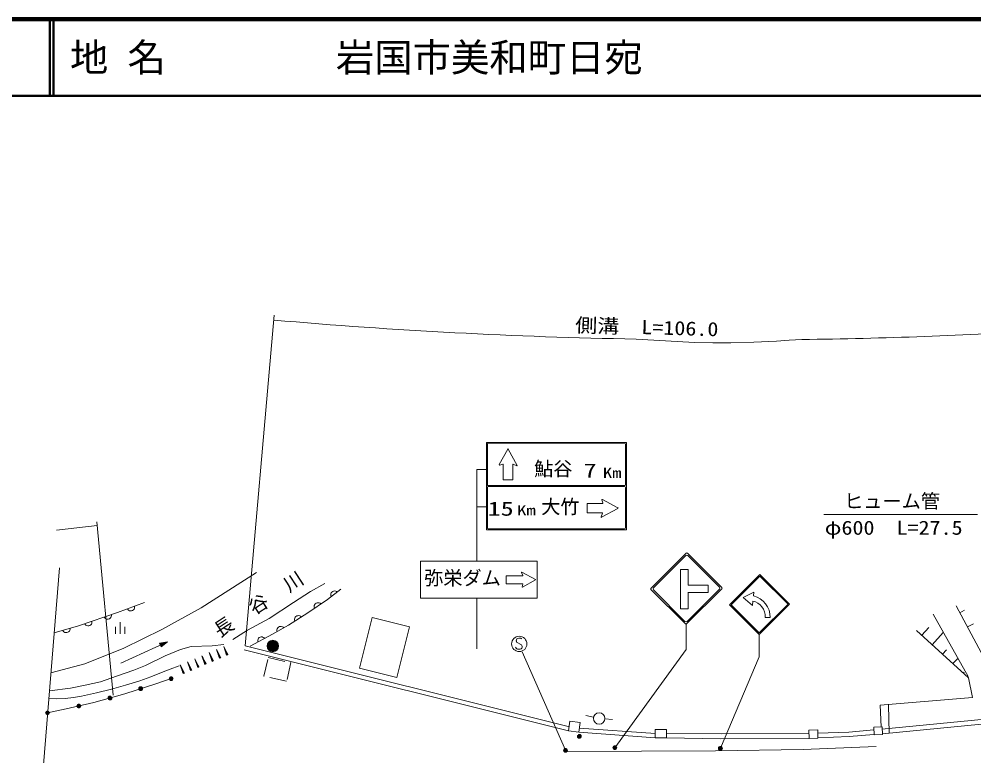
# Model space of a CAD drawing. Units: millimetres, scale not verified. Extents: x 16806 to 656806, y -100581 to 259419.
# Drawn here: x 340561 to 464967, y 163408 to 259419 of the extents above; entities that cross this region are included whole.
import ezdxf
from ezdxf.enums import TextEntityAlignment as Align

# ---------------------------------------------------------------- set-up
doc = ezdxf.new("R2010")
doc.units = ezdxf.units.MM
doc.header["$LTSCALE"] = 1000
doc.linetypes.add('USER2', pattern=[3, 2.25, -0.75])
for name, color, linetype, lineweight in [('M-TTL', 2, 'Continuous', 140), ('M-TTL-LINE', 7, 'Continuous', 50), ('S-BGD', 1, 'Continuous', 13), ('S-BGD-HTXT', 6, 'Continuous', 13)]:
    doc.layers.add(name, color=color, linetype=linetype, lineweight=lineweight)
doc.layers.add('M-TTL-TXT', color=7, linetype='Continuous')
doc.styles.add('ＭＳ ゴシック', font='')
doc.styles.get('ＭＳ ゴシック').set_extended_font_data('MS Gothic')

# ---------------------------------------------------------------- blocks, each defined once
blk = doc.blocks.new('BUHIN1')
at = {"layer": 'S-BGD'}
blk.add_lwpolyline([(310, 645), (255, 705), (180, 740), (75, 760), (-80, 760), (-210, 725), (-320, 650), (-385, 540), (-390, 425), (-385, 350), (-345, 250), (-275, 195), (270, -120), (330, -210), (370, -335), (360, -455), (325, -550), (255, -640), (100, -685), (-130, -685), (-230, -670), (-325, -625), (-405, -550), (-475, -435)], dxfattribs=at)
blk.add_circle((0, 0), 995, dxfattribs=at)
blk = doc.blocks.new('BUHIN27')
at = {"layer": 'S-BGD'}
blk.add_lwpolyline([(473, 161), (473, 39), (447, -72), (393, -207), (308, -299), (208, -370), (61, -420), (-61, -425), (-185, -404), (-313, -331), (-401, -258), (-473, -161)], dxfattribs=at)
blk = doc.blocks.new('BUHIN38')
at = {"layer": 'S-BGD'}
for p, q in [((226, -533), (-188, 445)), ((-104, 184), (203, -543)), ((-60, 203), (248, -524)), ((187, -550), (-11, -83)), ((71, -345), (162, -560)), ((270, -515), (72, -48)), ((201, -290), (292, -505))]:
    blk.add_line(p, q, dxfattribs=at)
blk.add_lwpolyline([(319, -516), (-234, 553), (148, -589)], close=True, dxfattribs=at)
blk = doc.blocks.new('BUHIN39')
at = {"layer": 'S-BGD'}
blk.add_circle((0, 0), 746, dxfattribs=at)
blk = doc.blocks.new('BUHIN45')
at = {"layer": 'S-BGD'}
for p, q in [((-600, 154), (-600, -746)), ((0, 750), (0, -750)), ((600, 154), (600, -746))]:
    blk.add_line(p, q, dxfattribs=at)
blk = doc.blocks.new('BUHIN55')
at = {"layer": 'S-BGD'}
for radius in [746, 660, 574, 484, 398, 292, 202, 116, 22.5]:
    blk.add_circle((0, 0), radius, dxfattribs=at)
blk = doc.blocks.new('BUHIN249')
at = {"layer": 'S-BGD'}
for centre, radius in [((0, 0), 250), ((0, 0), 219), ((0, 0), 188), ((0, 0), 156), ((0, 0), 125), ((0, 0), 93.8), ((0, -1), 62.5), ((0, 0), 31.2)]:
    blk.add_circle(centre, radius, dxfattribs=at)

msp = doc.modelspace()

# ---------------------------------------------------------------- linework, layer by layer
at = {"layer": 'M-TTL'}
msp.add_line((656806, 259419), (16806, 259419), dxfattribs=at)
at = {"layer": 'M-TTL-LINE'}
for p, q in [((344556, 259419), (344556, 249419)), ((345056, 259419), (345056, 249419)), ((16806, 249419), (656806, 249419))]:
    msp.add_line(p, q, dxfattribs=at)
at = {"layer": 'S-BGD'}
for p, q in [((401451, 192867), (401451, 204267)), ((401451, 204267), (419691, 204267)), ((401571, 198747), (401571, 204027)), ((401691, 204147), (419451, 204147)), ((419571, 204027), (419571, 198747)), ((419691, 204267), (419691, 192867)), ((403130, 201367), (404227, 203387)), ((404303, 203387), (405462, 201271)), ((400215, 200747), (400215, 188871)), ((400215, 200747), (401451, 200747)), ((403596, 201425), (403180, 201305)), ((403651, 199377), (403651, 201384)), ((404876, 201367), (404876, 199377)), ((405408, 201210), (404936, 201406)), ((403651, 199377), (404876, 199377)), ((401571, 193107), (401571, 198387)), ((419451, 198627), (401691, 198627)), ((401691, 198507), (419451, 198507)), ((419571, 198387), (419571, 193107)), ((416612, 196363), (416492, 196779)), ((416554, 196829), (418574, 195732)), ((401571, 195863), (400215, 195863)), ((414563, 196308), (414563, 195083)), ((414563, 196308), (416571, 196308)), ((418574, 195657), (416457, 194497)), ((416553, 195083), (414563, 195083)), ((416397, 194551), (416593, 195023)), ((345456, 192835), (350744, 193436)), ((350700, 193897), (352824, 171327)), ((419691, 192867), (401451, 192867)), ((419451, 192987), (401691, 192987)), ((422892, 185240), (427494, 189842)), ((423217, 185311), (427423, 189517)), ((427635, 189842), (432137, 185340)), ((427706, 189517), (431812, 185410)), ((408046, 188762), (392846, 188762)), ((392846, 188762), (392846, 183962)), ((408046, 183962), (408046, 188762)), ((364269, 182696), (371500, 187310)), ((404022, 185851), (404022, 186873)), ((406161, 186872), (404033, 186872)), ((406030, 187315), (406194, 186922)), ((407845, 186394), (406081, 187360)), ((426725, 182561), (426725, 187713)), ((427723, 187713), (426725, 187713)), ((427746, 185647), (427723, 187713)), ((437091, 187057), (433138, 183104)), ((433350, 183104), (437091, 186844)), ((440961, 183187), (437091, 187057)), ((437091, 186844), (440748, 183187)), ((378525, 184831), (380385, 185864)), ((404022, 185851), (406175, 185851)), ((406210, 185805), (406110, 185459)), ((406162, 185417), (407844, 186331)), ((430333, 185647), (427746, 185647)), ((430333, 184694), (430333, 185647)), ((376321, 183384), (378525, 184831)), ((380731, 183806), (382498, 185125)), ((427394, 180597), (422892, 185099)), ((423217, 185028), (427324, 180922)), ((432137, 185198), (427536, 180597)), ((431812, 185128), (427606, 180922)), ((430333, 184694), (427701, 184694)), ((427723, 184694), (427723, 182561)), ((436277, 184748), (434912, 184048)), ((436244, 184250), (436277, 184748)), ((353392, 182082), (356883, 183387)), ((373153, 181318), (376321, 183384)), ((378186, 182063), (380731, 183806)), ((392846, 183962), (408046, 183962)), ((400215, 183962), (400215, 177380)), ((433138, 183104), (437008, 179234)), ((437008, 179447), (433350, 183104)), ((434912, 184048), (436111, 183021)), ((436111, 183021), (436144, 183586)), ((437008, 179234), (440961, 183187)), ((440748, 183187), (437008, 179447)), ((462641, 182966), (467578, 173805)), ((348314, 180355), (353392, 182082)), ((359172, 179872), (364269, 182696)), ((375642, 180437), (378186, 182063)), ((427723, 182561), (426725, 182561)), ((459638, 181874), (464230, 173745)), ((463135, 182050), (463749, 182381)), ((370329, 179803), (373153, 181318)), ((373592, 179259), (375642, 180437)), ((384933, 174853), (386577, 181427)), ((386577, 181427), (391436, 180212)), ((427464, 180567), (427464, 177293)), ((438403, 181427), (437772, 181460)), ((464122, 180217), (464894, 180633)), ((345138, 179444), (348314, 180355)), ((354214, 177462), (359172, 179872)), ((368401, 178564), (370329, 179803)), ((370647, 177704), (373592, 179259)), ((391436, 180212), (389792, 173638)), ((437008, 179234), (437008, 176326)), ((457501, 179738), (464263, 173589)), ((458177, 179123), (459106, 180144)), ((459530, 177893), (460974, 179481)), ((353833, 175489), (359876, 178286)), ((367231, 177944), (365716, 177737)), ((349117, 175396), (354214, 177462)), ((361584, 177255), (359586, 176429)), ((362961, 177668), (361584, 177255)), ((365716, 177737), (362961, 177668)), ((369903, 177226), (412158, 166680)), ((370034, 177760), (412295, 167213)), ((406089, 176980), (411758, 164144)), ((427464, 177293), (418177, 164480)), ((460882, 176663), (461398, 177231)), ((359586, 176429), (357038, 175189)), ((437008, 176326), (431940, 164396)), ((462234, 175434), (462853, 176114)), ((344703, 174243), (349117, 175396)), ((355523, 174569), (353250, 173812)), ((357038, 175189), (355523, 174569)), ((389792, 173638), (384933, 174853)), ((463586, 174204), (463690, 174318)), ((351184, 173054), (349187, 172641)), ((353250, 173812), (351184, 173054)), ((464263, 173589), (464795, 171008)), ((347259, 172228), (344506, 171889)), ((349187, 172641), (347259, 172228)), ((464795, 171008), (452737, 170001)), ((452737, 170001), (452883, 167184)), ((453842, 170075), (453938, 166367)), ((415402, 168452), (414424, 168662)), ((416882, 168227), (417878, 168137)), ((471473, 168682), (452990, 166878)), ((453049, 166280), (471510, 168109)), ((412333, 167939), (412158, 166680)), ((412333, 167939), (412158, 166680)), ((413683, 167752), (412333, 167939)), ((413683, 167752), (412333, 167939)), ((413509, 166492), (413683, 167752)), ((413509, 166492), (413683, 167752)), ((413549, 167041), (423461, 166312)), ((424909, 166852), (423421, 166852)), ((423421, 166852), (423421, 165764)), ((424909, 166852), (423421, 166852)), ((423421, 166852), (423421, 165764)), ((424909, 165764), (424909, 166852)), ((424909, 165764), (424909, 166852)), ((444617, 166812), (443448, 166774)), ((443448, 166774), (443484, 165663)), ((444653, 165701), (444617, 166812)), ((448682, 166515), (451929, 166788)), ((453017, 167188), (451917, 167150)), ((451917, 167150), (451951, 166167)), ((453051, 166206), (453017, 167188)), ((412158, 166680), (413509, 166492)), ((412158, 166680), (413509, 166492)), ((413509, 166492), (423421, 165764)), ((423421, 165764), (424909, 165764)), ((423421, 165764), (424909, 165764)), ((424909, 165764), (431975, 165653)), ((424918, 166314), (432016, 166265)), ((431975, 165653), (443484, 165663)), ((432016, 166265), (443462, 166339)), ((443484, 165663), (444653, 165701)), ((444630, 166369), (448682, 166515)), ((444651, 165770), (448718, 165916)), ((448718, 165916), (451950, 166188)), ((451951, 166167), (453051, 166206)), ((442736, 164240), (431283, 164074)), ((452253, 164627), (442736, 164240)), ((431283, 164074), (411999, 163963))]:
    msp.add_line(p, q, dxfattribs=at)
at = {"layer": 'S-BGD', "linetype": 'USER2'}
for p, q in [((372464, 173785), (373002, 176213)), ((373002, 176213), (375956, 175558)), ((375956, 175558), (375418, 173130)), ((375418, 173130), (372464, 173785))]:
    msp.add_line(p, q, dxfattribs=at)
at = {"layer": 'S-BGD'}
for points in [[(381213, 184167), (381177, 184283), (381166, 184397), (381177, 184542), (381229, 184656), (381302, 184754), (381426, 184847), (381541, 184889), (381666, 184907), (381809, 184877), (381916, 184835), (382015, 184765)], [(355606, 182910), (355608, 182788), (355586, 182676), (355536, 182539), (355454, 182445), (355356, 182371), (355211, 182317), (355088, 182308), (354964, 182326), (354835, 182395), (354744, 182465), (354669, 182560)], [(379046, 182652), (379014, 182769), (379008, 182884), (379024, 183028), (379081, 183140), (379158, 183235), (379286, 183323), (379403, 183360), (379528, 183373), (379670, 183337), (379775, 183291), (379871, 183217)], [(376493, 180981), (376464, 181099), (376462, 181214), (376483, 181357), (376544, 181467), (376624, 181560), (376754, 181643), (376872, 181677), (376997, 181686), (377139, 181646), (377242, 181596), (377335, 181519)], [(347207, 180037), (347200, 179916), (347169, 179805), (347108, 179673), (347019, 179585), (346916, 179519), (346767, 179477), (346644, 179478), (346522, 179505), (346398, 179584), (346313, 179661), (346245, 179761)], [(374183, 179599), (374161, 179719), (374164, 179833), (374192, 179976), (374257, 180083), (374342, 180171), (374476, 180249), (374595, 180277), (374721, 180280), (374860, 180233), (374961, 180178), (375050, 180097)], [(359782, 178243), (359080, 177683), (358901, 178069), (359780, 178242)], [(359161, 177955), (359322, 178030), (359171, 177932), (359150, 177978), (359322, 178030)], [(371677, 178248), (371659, 178369), (371667, 178483), (371699, 178624), (371768, 178729), (371856, 178815), (371993, 178887), (372113, 178911), (372239, 178909), (372376, 178857), (372475, 178799), (372562, 178715)], [(344421, 170879), (345499, 170859), (346575, 170899), (347636, 171023), (348702, 171209), (350649, 171625), (352586, 172101), (354432, 172620), (356273, 173199), (357713, 173711), (359129, 174278), (360259, 174728), (361417, 175138)], [(344266, 169025), (346699, 169522), (350286, 170364), (354342, 171487), (358522, 172859), (360370, 173483)]]:
    msp.add_lwpolyline(points, dxfattribs=at)
for points in [[(359876, 178286), (358863, 178093), (359073, 177639)], [(359689, 178200), (359098, 177733), (358951, 178051)], [(359599, 178158), (359117, 177783), (359001, 178033)], [(359506, 178115), (359135, 177833), (359051, 178014)], [(359415, 178073), (359153, 177883), (359101, 177996)]]:
    msp.add_lwpolyline(points, close=True, dxfattribs=at)
for centre, radius in [((360370, 173483), 249), ((360370, 173483), 220), ((360370, 173483), 191), ((360370, 173483), 161), ((360370, 173483), 132), ((360370, 173483), 97.5), ((360370, 173483), 67.5), ((360370, 173483), 38.8), ((360370, 173483), 7.5), ((356403, 172163), 249), ((356403, 172163), 220), ((356403, 172163), 191), ((356403, 172163), 161), ((356403, 172163), 132), ((356403, 172163), 97.5), ((356403, 172163), 67.5), ((356403, 172163), 38.8), ((356403, 172163), 7.5), ((352402, 170950), 249), ((352402, 170950), 220), ((352402, 170950), 191), ((352402, 170950), 161), ((352402, 170950), 132), ((352402, 170950), 97.5), ((352402, 170950), 67.5), ((352402, 170950), 38.8), ((352402, 170950), 7.5), ((344266, 169025), 249), ((344266, 169025), 220), ((344266, 169025), 191), ((348353, 169910), 249), ((348353, 169910), 220), ((348353, 169910), 191), ((348353, 169910), 161), ((348353, 169910), 132), ((348353, 169910), 97.5), ((348353, 169910), 67.5), ((348353, 169910), 38.8), ((348353, 169910), 7.5), ((344266, 169025), 161), ((344266, 169025), 132), ((344266, 169025), 97.5), ((344266, 169025), 67.5), ((344266, 169025), 38.8), ((344266, 169025), 7.5)]:
    msp.add_circle(centre, radius, dxfattribs=at)
for centre, radius, start, end in [((401691, 204027), 120, 90, 180), ((419451, 204027), 120, 0, 90), ((404265, 203366), 43.2, 28.71979, 151.50226), ((403168, 201347), 43.2, 151.50226, 286.11285), ((403608, 201384), 43.2, 0, 106.11285), ((404919, 201367), 43.2, 67.39017, 180), ((405425, 201250), 43.2, 247.39014, 28.71979), ((401691, 198747), 120, 180, 270), ((401691, 198387), 120, 90, 180), ((419451, 198747), 120, 270, 0), ((419451, 198387), 120, 0, 90), ((416534, 196791), 43.2, 61.50226, 196.11285), ((416571, 196351), 43.2, 270, 16.11285), ((418553, 195694), 43.2, 298.71979, 61.50226), ((416437, 194535), 43.2, 157.39014, 298.71979), ((416553, 195040), 43.2, 337.39017, 90), ((401691, 193107), 120, 180, 270), ((419451, 193107), 120, 270, 0), ((427565, 189375), 200, 45, 135), ((427565, 189771), 100, 45, 135), ((406064, 187329), 36, 61.28021, 202.60983), ((406161, 186908), 36, 270, 22.60983), ((406144, 185449), 36, 163.88714, 298.49773), ((406175, 185815), 36, 343.88713, 90), ((407827, 186362), 36, 298.49773, 61.28021), ((431671, 185269), 200, 315, 45), ((422963, 185169), 100, 135, 225), ((423359, 185169), 200, 135, 225), ((432067, 185269), 100, 315, 45), ((435617, 181533), 2788, 357.80914, 77.00156), ((435684, 181547), 2090, 357.60504, 77.27209), ((427465, 181063), 200, 225, 315), ((427465, 180667), 100, 225, 315)]:
    msp.add_arc(centre, radius, start, end, dxfattribs=at)
at = {"layer": 'S-BGD-HTXT'}
for p, q in [((373785, 220845), (370034, 177760)), ((465445, 194867), (445424, 194867)), ((345846, 187906), (342076, 142157))]:
    msp.add_line(p, q, dxfattribs=at)
msp.add_lwpolyline([(420977, 217719), (424771, 217478), (428564, 217296), (430930, 217241), (433306, 217245), (436272, 217327), (439248, 217470), (440895, 217565), (442543, 217665)], dxfattribs=at)
for start, end in [(265.02603, 268.95929), (270.75186, 273.41104)]:
    msp.add_arc((433498, 906947), 689341, start, end, dxfattribs=at)

# ---------------------------------------------------------------- block references
for name, p in [('BUHIN27', (352122, 181650)), ('BUHIN27', (349584, 180787)), ('BUHIN45', (353721, 180076)), ('BUHIN55', (373620, 177734)), ('BUHIN1', (405734, 177997)), ('BUHIN38', (365567, 176314)), ('BUHIN38', (366510, 176714)), ('BUHIN38', (367453, 177114)), ('BUHIN38', (362739, 175115)), ('BUHIN38', (363681, 175515)), ('BUHIN38', (364624, 175915)), ('BUHIN38', (361796, 174715)), ('BUHIN39', (416135, 168295)), ('BUHIN249', (413562, 165948)), ('BUHIN249', (411758, 164144)), ('BUHIN249', (418177, 164480)), ('BUHIN249', (431940, 164396))]:
    msp.add_blockref(name, p)

# ---------------------------------------------------------------- texts
at = {"layer": 'M-TTL-TXT', "style": 'ＭＳ ゴシック'}
for s, p in [('地 名', (347186, 254419)), ('岩国市美和町日宛', (381830, 254419))]:
    msp.add_text(s, height=3666, dxfattribs=at).set_placement(p, align=Align.MIDDLE_LEFT)
at = {"layer": 'S-BGD', "style": 'ＭＳ ゴシック'}
for s, p in [('鮎谷', (407659, 199362)), ('大竹', (408582, 194420)), ('弥栄ダム', (393330, 185134))]:
    msp.add_text(s, height=1833, dxfattribs=at).set_placement(p, align=Align.BOTTOM_LEFT)
at = {"layer": 'S-BGD', "style": 'ＭＳ ゴシック', "width": 1.35}
for s, height, p in [(' 7', 1833, (412436, 199131)), ('Km', 1320, (416620, 199230)), ('15', 1833, (401631, 194157)), ('Km', 1320, (405452, 194354))]:
    msp.add_text(s, height=height, dxfattribs=at).set_placement(p, align=Align.BOTTOM_LEFT)
at = {"layer": 'S-BGD', "insert": (366794, 178597), "char_height": 1833, "attachment_point": 7, "rotation": 33, "style": 'ＭＳ ゴシック'}
msp.add_mtext('\\T2.16;長谷川', dxfattribs=at)
at = {"layer": 'S-BGD-HTXT', "style": 'ＭＳ ゴシック', "width": 1.15}
msp.add_text('側溝\u3000L=106.0', height=1833, rotation=358.3, dxfattribs=at).set_placement((412977, 218087), align=Align.BOTTOM_LEFT)
at = {"layer": 'S-BGD-HTXT', "style": 'ＭＳ ゴシック'}
msp.add_text('ヒューム管', height=1833, dxfattribs=at).set_placement((448054, 195140), align=Align.BOTTOM_LEFT)
at = {"layer": 'S-BGD-HTXT', "style": 'ＭＳ ゴシック', "width": 1.15}
msp.add_text('φ600\u3000L=27.5', height=1833, dxfattribs=at).set_placement((445532, 191675), align=Align.BOTTOM_LEFT)

doc.saveas('drawing.dxf')
